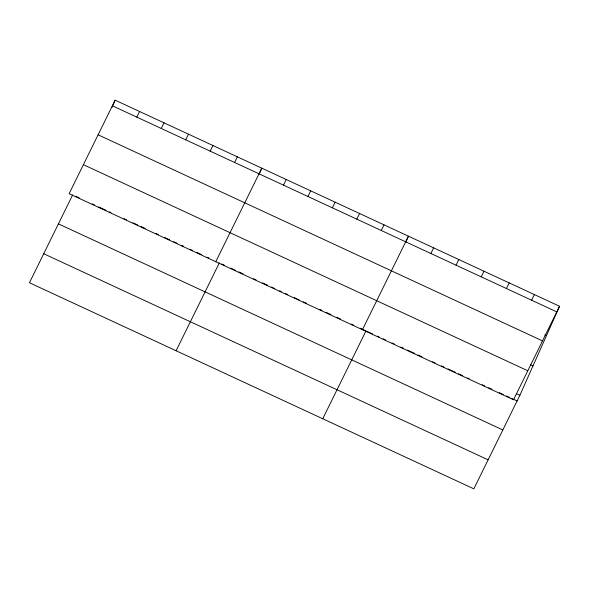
<?xml version="1.0" encoding="UTF-8"?>
<svg xmlns="http://www.w3.org/2000/svg" width="589" height="589" viewBox="0 0 589 589"><rect width="100%" height="100%" fill="white"/><g stroke="black" fill="none" stroke-linecap="round" stroke-linejoin="round"><path stroke-width="0.88" d="M111.873 107.515L115.15 100.167L559.55 306.251L519.873 395.307L473.851 488.833L29.45 282.749L72.697 194.856M259.256 173.888L261.796 168.174L215.78 261.7M405.541 242.712L408.449 236.182L362.434 329.707M115.15 100.167L69.127 193.693L513.527 399.776L559.55 306.251M136.817 117.13L139.586 111.498M161.261 128.468L164.029 122.836M185.704 139.799L188.473 134.167M210.14 151.137L212.916 145.505M234.584 162.468L237.36 156.836M176.104 350.757L219.351 262.863M283.471 185.137L286.239 179.505M307.914 196.476L310.683 190.843M332.351 207.807L335.126 202.174M356.794 219.145L359.57 213.512M381.238 230.483L384.013 224.843M322.757 418.764L366.005 330.871M430.861 253.491L433.637 247.859M456.048 265.168L458.816 259.535M481.228 276.852L484.003 271.212M506.415 288.529L509.183 282.897M531.595 300.206L534.37 294.574M112.374 105.799L556.782 311.883M544.832 334.883L546.459 335.642M98.105 134.8L542.506 340.891M530.534 364.79L532.971 365.916M83.395 164.684L527.803 370.776M516.627 393.798L519.873 395.307M75.959 196.365L79.22 197.875M92.252 203.919L94.696 205.053M98.768 206.945L106.101 210.347M109.363 211.856L110.99 212.614M124.029 218.659L126.473 219.793M132.989 222.811L137.878 225.079M141.139 226.588L145.211 228.48M155.805 233.391L158.25 234.525M164.765 237.551L169.654 239.819M173.726 241.704L176.987 243.213M181.876 245.48L183.503 246.239M190.026 249.257L192.463 250.391M196.542 252.283L201.431 254.551M207.129 257.194L208.764 257.953M221.795 263.997L224.24 265.131M230.763 268.15L235.652 270.417M238.906 271.927L242.977 273.819M253.572 278.73L256.016 279.863M262.532 282.889L267.421 285.157M271.5 287.042L274.754 288.551M279.642 290.819L281.277 291.577M285.348 293.469L287.793 294.603M294.309 297.622L299.197 299.889M303.269 301.782L306.53 303.291M319.569 309.335L322.014 310.469M326.085 312.354L330.974 314.622M336.672 317.272L340.751 319.157M351.338 324.068L353.783 325.202M360.306 328.228L365.195 330.495M366.822 331.246L372.506 333.882M377.38 336.142L379.007 336.901M383.064 338.778L385.5 339.912M392.002 342.923L394.439 344.057M400.94 347.068L403.377 348.202M407.433 350.08L414.744 353.474M417.999 354.983L422.055 356.86M432.62 361.764L435.057 362.89M441.559 365.902L443.996 367.035M448.052 368.92L455.363 372.307M458.617 373.816L462.674 375.701M467.548 377.961L469.175 378.712M482.17 384.742L484.607 385.869M488.671 387.753L491.918 389.263M499.229 392.649L503.293 394.534M506.54 396.044L509.794 397.546M511.414 398.304L517.105 400.94M58.429 223.857L502.829 429.948M43.726 253.741L488.126 459.832"/></g></svg>
